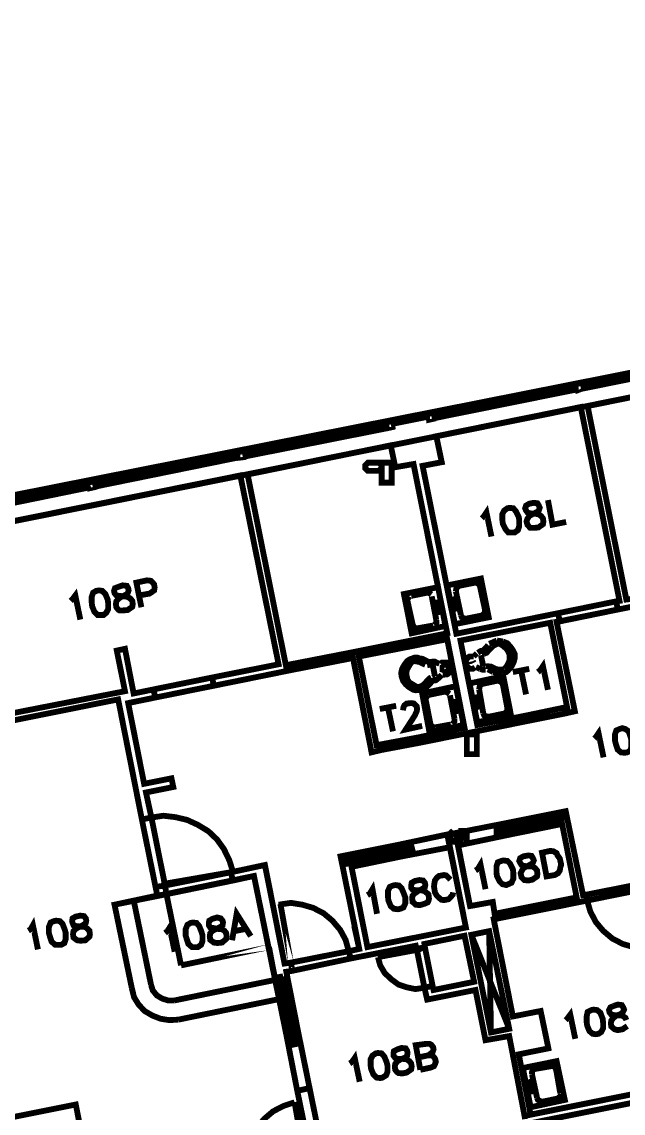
# Model space of a CAD drawing. Header units: millimetres. Extents: x 80 to 209, y 131 to 194.
# Drawn here: x 123.48 to 146.76, y 152.15 to 194.35 of the extents above; entities that cross this region are included whole.
import ezdxf

# ---------------------------------------------------------------- set-up
doc = ezdxf.new("R2010")
doc.units = ezdxf.units.MM
doc.layers.add('P', color=7, linetype='Continuous')

msp = doc.modelspace()

# ---------------------------------------------------------------- linework, layer by layer
at = {"layer": 'P', "const_width": 0.226}
for points in [[(80.17, 167.525), (87.665, 130.869), (208.864, 155.134), (208.774, 183.885), (199.619, 183.885), (199.619, 194.239), (191.047, 194.239), (191.047, 186.567), (176.213, 186.567), (80.17, 167.525), (80.17, 167.525)], [(142.963, 151.924), (142.946, 152.047), (149.26, 153.317), (155.081, 154.481), (163.266, 156.104), (162.789, 158.521), (160.867, 158.133), (160.602, 158.08), (159.579, 163.124), (159.367, 163.918), (159.279, 164.447), (161.413, 164.871), (158.221, 180.516), (156.968, 180.269), (156.651, 181.875), (151.042, 180.728), (151.059, 180.64), (113.718, 173.143)], [(150.671, 181.363), (145.133, 180.269)], [(145.15, 180.217), (150.707, 181.345)], [(145.15, 180.199), (150.707, 181.328)], [(145.15, 180.164), (150.707, 181.275)], [(150.848, 180.605), (145.38, 179.493), (146.879, 172.014), (147.02, 172.032), (149.26, 172.491), (152.347, 173.108), (150.848, 180.605), (150.848, 180.605)], [(144.992, 180.217), (139.383, 179.105)], [(145.009, 180.181), (139.4, 179.052), (145.009, 180.199)], [(139.4, 179.017), (145.009, 180.146)], [(145.009, 180.111), (145.15, 180.164), (145.133, 180.287), (144.992, 180.234), (145.009, 180.111), (145.009, 180.111)], [(146.491, 171.944), (146.614, 171.962), (145.115, 179.458), (139.524, 178.329), (139.735, 177.324), (138.994, 177.183), (140.3, 170.692), (144.233, 171.485), (146.491, 171.944), (146.491, 171.944)], [(146.614, 171.962), (145.115, 179.458)], [(146.879, 172.014), (145.38, 179.493)], [(137.672, 178.647), (137.83, 178.682), (137.813, 178.805), (137.654, 178.788), (137.672, 178.647), (137.672, 178.647)], [(137.813, 178.805), (139.224, 179.088)], [(139.241, 178.964), (139.4, 178.999), (139.383, 179.123), (139.224, 179.088), (139.241, 178.964), (139.241, 178.964)], [(137.654, 178.77), (132.045, 177.641)], [(132.062, 177.588), (137.672, 178.717)], [(132.062, 177.571), (137.672, 178.7)], [(132.062, 177.535), (137.672, 178.647)], [(139.947, 170.709), (138.642, 177.253), (137.936, 177.13), (137.76, 177.976), (132.221, 176.848), (133.703, 169.474), (136.066, 169.933), (139.947, 170.709), (139.947, 170.709)], [(137.76, 177.976), (137.936, 177.13), (138.642, 177.253)], [(138.994, 177.183), (139.735, 177.324), (139.524, 178.329)], [(131.904, 177.588), (126.242, 176.477)], [(126.242, 176.407), (131.921, 177.553), (126.242, 176.442)], [(131.921, 177.5), (132.062, 177.518), (132.045, 177.641), (131.904, 177.624), (131.921, 177.5), (131.921, 177.5)], [(126.277, 176.371), (131.921, 177.518)], [(136.772, 177.2), (136.878, 177.306), (137.301, 177.306), (137.407, 177.2), (137.407, 177.094), (137.301, 176.989), (136.878, 176.989), (136.772, 177.094), (136.772, 177.2), (136.772, 177.2)], [(137.407, 177.306), (137.795, 177.306), (137.795, 176.53), (137.407, 176.53), (137.407, 177.306)], [(138.642, 177.253), (139.947, 170.709)], [(140.3, 170.692), (138.994, 177.183)], [(127.159, 170.039), (127.476, 170.109), (127.811, 168.381), (128.588, 168.54), (130.845, 168.998), (133.421, 169.51), (131.939, 176.812), (120.791, 174.572), (121.444, 171.309), (121.867, 169.175), (122.238, 167.446), (127.476, 168.469), (127.159, 170.039), (127.159, 170.039)], [(133.421, 169.51), (131.939, 176.812)], [(132.221, 176.848), (133.703, 169.474)], [(126.1, 176.442), (120.491, 175.313)], [(120.491, 175.242), (126.1, 176.389), (120.491, 175.26)], [(120.509, 175.207), (126.118, 176.354)], [(126.118, 176.318), (126.277, 176.354), (126.242, 176.477), (126.1, 176.459), (126.118, 176.318), (126.118, 176.318)], [(143.845, 175.86), (144.022, 174.907), (144.551, 175.013)], [(141.288, 175.154), (141.358, 175.225), (141.464, 175.383), (141.658, 174.449)], [(142.275, 175.542), (142.152, 175.454), (142.081, 175.313), (142.081, 175.084), (142.099, 174.943), (142.205, 174.731), (142.311, 174.607), (142.558, 174.607), (142.681, 174.696), (142.734, 174.854), (142.734, 175.084), (142.716, 175.207), (142.61, 175.419), (142.505, 175.542), (142.363, 175.56), (142.275, 175.542), (142.275, 175.542)], [(143.122, 175.719), (142.998, 175.648), (142.963, 175.542), (142.998, 175.454), (143.051, 175.383), (143.14, 175.348), (143.334, 175.331), (143.475, 175.313), (143.581, 175.242), (143.651, 175.154), (143.669, 175.031), (143.651, 174.925), (143.475, 174.801), (143.316, 174.784), (143.157, 174.784), (143.051, 174.907), (143.016, 175.031), (143.051, 175.137), (143.122, 175.242), (143.245, 175.313), (143.422, 175.401), (143.492, 175.454), (143.528, 175.56), (143.492, 175.648), (143.439, 175.736), (143.298, 175.754), (143.122, 175.719), (143.122, 175.719)], [(127.229, 172.508), (127.088, 172.455), (127.053, 172.35), (127.071, 172.261), (127.141, 172.173), (127.247, 172.156), (127.441, 172.138), (127.564, 172.12), (127.688, 172.05), (127.758, 171.962), (127.776, 171.838), (127.758, 171.732), (127.582, 171.609), (127.388, 171.591), (127.265, 171.591), (127.212, 171.626), (127.141, 171.715), (127.123, 171.838), (127.141, 171.944), (127.229, 172.05), (127.335, 172.12), (127.529, 172.208), (127.582, 172.261), (127.617, 172.367), (127.6, 172.455), (127.547, 172.544), (127.388, 172.561), (127.229, 172.508), (127.229, 172.508)], [(128.111, 171.715), (127.917, 172.667), (128.323, 172.755), (128.482, 172.738), (128.535, 172.685), (128.605, 172.597), (128.623, 172.473), (128.605, 172.367), (128.429, 172.244), (128.023, 172.173)], [(139.594, 172.491), (139.876, 170.991), (138.571, 170.709), (138.271, 172.226), (139.594, 172.491), (139.594, 172.491)], [(140.247, 171.062), (139.947, 172.561), (141.252, 172.826), (141.552, 171.327), (140.247, 171.062), (140.247, 171.062)], [(140.406, 172.544), (140.3, 172.455), (140.282, 172.332)], [(140.406, 172.544), (141.023, 172.667)], [(141.217, 172.508), (141.182, 172.597), (141.111, 172.649), (141.023, 172.667)], [(141.217, 172.508), (141.411, 171.609)], [(125.377, 171.962), (125.448, 172.032), (125.554, 172.173), (125.748, 171.238)], [(126.365, 172.35), (126.242, 172.279), (126.189, 172.12), (126.189, 171.891), (126.206, 171.75), (126.294, 171.538), (126.418, 171.415), (126.647, 171.415), (126.753, 171.503), (126.824, 171.644), (126.824, 171.891), (126.806, 172.014), (126.718, 172.226), (126.594, 172.35), (126.471, 172.367), (126.365, 172.35), (126.365, 172.35)], [(138.412, 171.944), (138.412, 172.032), (138.483, 172.138)], [(138.553, 172.156), (139.171, 172.279), (139.259, 172.261), (139.33, 172.208)], [(139.347, 172.138), (139.524, 171.221)], [(140.476, 171.415), (140.282, 172.332)], [(147.073, 171.732), (146.544, 171.626), (144.304, 171.168), (144.18, 171.15), (144.886, 167.693), (144.498, 167.605), (142.998, 167.305), (138.889, 166.476), (137.389, 166.194), (137.019, 166.105), (136.296, 169.774), (136.137, 169.721), (133.879, 169.28), (130.916, 168.681), (130.845, 168.998), (128.588, 168.54), (128.64, 168.222), (127.6, 168.01), (128.217, 164.888), (129.275, 165.1), (129.346, 164.765), (128.288, 164.553), (128.499, 163.583), (129.028, 160.955), (129.081, 160.62), (131.657, 161.149), (131.568, 161.466), (132.891, 161.749), (132.962, 161.396), (133.65, 157.939), (133.897, 157.974), (136.137, 158.415), (136.543, 158.503), (135.819, 162.084), (138.113, 162.542), (139.947, 162.93), (140.264, 162.983), (142.24, 163.371), (144.533, 163.83), (145.203, 160.584), (145.327, 160.602), (147.567, 161.043)], [(138.606, 171.062), (138.412, 171.944)], [(139.612, 171.909), (139.665, 171.538), (139.594, 171.521), (139.506, 171.891), (139.612, 171.909), (139.612, 171.909)], [(140.229, 171.644), (140.159, 172.014), (140.247, 172.032), (140.3, 171.679), (140.229, 171.644), (140.229, 171.644)], [(146.491, 171.944), (144.233, 171.485)], [(146.491, 171.944), (146.614, 171.962)], [(146.491, 171.944), (146.544, 171.626)], [(146.544, 171.626), (147.073, 171.732)], [(139.524, 171.221), (139.524, 171.115), (139.453, 171.027)], [(140.3, 170.692), (144.233, 171.485)], [(140.476, 171.415), (140.511, 171.327), (140.582, 171.291), (140.67, 171.274)], [(141.288, 171.397), (140.67, 171.274)], [(141.288, 171.397), (141.34, 171.432), (141.411, 171.521), (141.411, 171.609)], [(144.18, 171.15), (146.544, 171.626)], [(144.233, 171.485), (144.304, 171.168)], [(138.8, 170.903), (138.712, 170.903), (138.642, 170.974), (138.606, 171.062)], [(139.4, 171.009), (138.8, 170.903)], [(144.463, 167.834), (144.586, 167.852), (143.933, 171.115), (140.458, 170.427), (141.111, 167.164), (142.946, 167.517), (144.463, 167.834), (144.463, 167.834)], [(140.458, 170.427), (143.933, 171.115), (144.586, 167.852)], [(144.18, 171.15), (144.304, 171.168)], [(144.18, 171.15), (144.886, 167.693)], [(136.066, 169.933), (139.947, 170.709)], [(137.213, 166.388), (137.336, 166.405), (138.853, 166.688), (140.617, 167.058), (139.947, 170.48), (136.525, 169.81), (137.213, 166.388), (137.213, 166.388)], [(136.525, 169.81), (139.947, 170.48)], [(139.947, 170.48), (140.617, 167.058), (138.853, 166.688)], [(142.946, 167.517), (141.111, 167.164), (140.458, 170.427)], [(141.87, 170.427), (141.781, 170.392), (141.711, 170.356), (141.57, 170.303)], [(142.099, 170.392), (141.87, 170.427)], [(142.311, 169.28), (142.434, 169.422), (142.522, 169.598), (142.558, 169.739), (142.558, 169.915), (142.487, 170.057), (142.399, 170.18), (142.275, 170.321), (142.099, 170.392)], [(128.588, 168.54), (127.811, 168.381), (127.476, 170.109), (127.159, 170.039), (127.476, 168.469)], [(141.34, 170.039), (141.235, 170.021), (141.129, 169.951)], [(141.34, 170.039), (141.534, 170.251)], [(141.358, 169.915), (141.464, 169.951), (141.676, 170.18)], [(141.887, 170.303), (141.746, 170.233), (141.676, 170.18)], [(141.993, 170.303), (141.887, 170.303)], [(142.169, 169.333), (142.275, 169.474), (142.346, 169.616), (142.363, 169.739), (142.363, 169.863), (142.311, 170.004), (142.24, 170.109), (142.117, 170.215), (141.993, 170.303)], [(133.826, 169.492), (136.066, 169.933)], [(133.879, 169.28), (136.137, 169.721)], [(136.066, 169.933), (136.137, 169.721)], [(136.137, 169.721), (136.296, 169.774), (137.019, 166.105), (137.389, 166.194)], [(137.336, 166.405), (137.213, 166.388), (136.525, 169.81)], [(139.735, 169.104), (139.594, 168.963), (139.506, 168.892), (139.383, 168.875), (139.206, 168.681), (139.1, 168.593), (139.012, 168.557), (138.871, 168.522), (138.73, 168.504), (138.642, 168.522), (138.465, 168.628), (138.342, 168.734), (138.236, 168.875), (138.183, 169.033), (138.165, 169.175), (138.201, 169.333), (138.289, 169.492), (138.395, 169.633), (138.501, 169.704), (138.606, 169.739), (138.695, 169.774), (138.783, 169.774), (138.871, 169.739), (138.994, 169.721), (139.224, 169.598), (139.453, 169.616), (139.647, 169.527)], [(139.206, 168.91), (139.065, 168.751), (138.977, 168.681), (138.889, 168.645), (138.783, 168.628), (138.606, 168.734), (138.483, 168.804), (138.412, 168.91), (138.377, 169.051), (138.359, 169.192), (138.395, 169.316), (138.465, 169.439), (138.553, 169.58), (138.606, 169.616), (138.695, 169.633), (138.783, 169.616), (138.871, 169.598), (139.1, 169.492)], [(139.7, 169.527), (139.753, 169.58), (139.929, 169.58), (139.982, 169.527), (140.035, 169.474)], [(140.688, 169.704), (140.67, 169.616), (140.67, 169.527)], [(140.67, 169.527), (140.705, 169.439), (140.758, 169.386)], [(140.97, 169.81), (140.811, 169.81), (140.758, 169.774), (140.688, 169.704)], [(140.794, 169.51), (140.776, 169.598)], [(140.935, 169.633), (140.97, 169.563)], [(140.97, 169.81), (141.093, 169.933)], [(141.252, 169.863), (141.34, 169.439)], [(141.358, 169.915), (141.288, 169.898)], [(143.457, 169.21), (143.545, 169.28), (143.651, 169.439), (143.845, 168.522)], [(127.476, 168.469), (122.238, 167.446), (121.867, 169.175)], [(130.845, 168.998), (133.421, 169.51)], [(130.845, 168.998), (130.916, 168.681), (133.879, 169.28)], [(133.826, 169.492), (133.879, 169.28)], [(139.294, 169.492), (139.171, 169.474)], [(139.294, 169.492), (139.383, 169.492), (139.471, 169.051)], [(139.876, 169.263), (139.771, 169.298), (139.771, 169.404), (139.841, 169.439), (139.929, 169.422), (139.947, 169.316), (139.912, 169.263), (139.876, 169.263), (139.876, 169.263)], [(140.053, 169.404), (140.07, 169.298), (140.035, 169.192), (139.947, 169.122), (139.771, 169.104)], [(140.758, 169.386), (140.829, 169.333), (140.935, 169.333), (141.023, 169.386)], [(141.217, 169.333), (141.058, 169.404)], [(141.217, 169.333), (141.323, 169.298), (141.429, 169.298)], [(141.34, 169.439), (141.429, 169.422)], [(141.852, 169.316), (141.64, 169.422), (141.446, 169.439)], [(141.728, 169.21), (141.517, 169.316)], [(141.728, 169.21), (141.817, 169.192), (142.099, 169.175)], [(141.852, 169.316), (142.081, 169.298)], [(142.081, 169.298), (142.152, 169.333)], [(142.099, 169.175), (142.24, 169.21), (142.311, 169.28)], [(142.487, 169.21), (143.122, 169.333)], [(142.804, 169.28), (142.998, 168.346)], [(128.64, 168.222), (130.916, 168.681), (130.845, 168.998), (128.588, 168.54), (128.64, 168.222), (128.64, 168.222)], [(139.206, 168.91), (139.259, 168.963), (139.33, 168.998)], [(139.471, 169.051), (139.4, 168.998)], [(141.111, 167.27), (140.811, 168.769), (142.117, 169.051), (142.416, 167.534), (141.111, 167.27), (141.111, 167.27)], [(141.305, 168.751), (141.217, 168.716), (141.182, 168.54)], [(141.305, 168.751), (141.887, 168.875)], [(142.099, 168.734), (142.064, 168.804), (141.975, 168.857), (141.887, 168.875)], [(142.099, 168.734), (142.275, 167.816)], [(129.346, 164.765), (129.275, 165.1), (128.217, 164.888), (127.6, 168.01), (128.64, 168.222), (128.588, 168.54)], [(140.282, 168.663), (140.582, 167.164), (139.259, 166.882), (138.977, 168.381), (140.282, 168.663), (140.282, 168.663)], [(139.118, 168.116), (139.118, 168.204), (139.206, 168.328)], [(139.241, 168.328), (139.841, 168.451), (139.929, 168.434), (140.035, 168.363)], [(140.053, 168.31), (140.229, 167.393)], [(141.34, 167.622), (141.182, 168.54)], [(127.741, 156.986), (127.071, 160.214), (128.729, 160.567), (128.658, 160.902), (128.129, 163.513), (127.212, 168.152), (113.718, 165.453), (115.006, 159.068), (120.65, 160.196), (122.308, 151.836), (125.571, 152.488), (126.33, 148.678)], [(113.718, 165.453), (127.212, 168.152), (128.129, 163.513)], [(137.336, 167.781), (137.971, 167.905)], [(138.236, 167.728), (138.254, 167.852), (138.289, 167.922), (138.377, 167.993), (138.553, 168.01), (138.659, 167.993), (138.765, 167.887), (138.783, 167.781), (138.765, 167.693), (138.695, 167.534), (138.342, 166.987), (138.977, 167.128)], [(139.294, 167.217), (139.118, 168.116)], [(140.3, 168.063), (140.37, 167.711), (140.282, 167.693), (140.194, 168.046), (140.3, 168.063), (140.3, 168.063)], [(141.093, 167.852), (141.023, 168.222), (141.111, 168.24), (141.199, 167.887), (141.093, 167.852), (141.093, 167.852)], [(144.463, 167.834), (144.586, 167.852)], [(137.654, 167.834), (137.848, 166.917)], [(141.34, 167.622), (141.376, 167.534), (141.464, 167.499), (141.552, 167.481)], [(142.152, 167.605), (141.552, 167.481)], [(142.152, 167.605), (142.24, 167.658), (142.275, 167.728), (142.275, 167.816)], [(144.463, 167.834), (142.946, 167.517)], [(142.946, 167.517), (142.998, 167.305)], [(142.998, 167.305), (144.498, 167.605)], [(144.463, 167.834), (144.498, 167.605)], [(144.498, 167.605), (144.886, 167.693)], [(138.853, 166.688), (140.617, 167.058)], [(138.889, 166.476), (142.998, 167.305)], [(139.506, 167.076), (139.418, 167.076), (139.33, 167.128), (139.294, 167.217)], [(140.088, 167.181), (139.506, 167.076)], [(140.229, 167.393), (140.229, 167.305), (140.159, 167.199)], [(145.644, 166.635), (145.697, 166.688), (145.803, 166.846), (145.997, 165.911)], [(145.644, 166.635), (145.697, 166.688), (145.803, 166.846), (145.997, 165.911)], [(146.614, 167.005), (146.491, 166.952), (146.438, 166.793), (146.438, 166.564), (146.473, 166.423), (146.544, 166.211), (146.667, 166.105), (146.808, 166.088), (146.914, 166.105), (147.02, 166.158), (147.073, 166.317), (147.073, 166.546), (147.055, 166.67), (146.967, 166.917), (146.844, 167.005), (146.72, 167.04), (146.614, 167.005), (146.614, 167.005)], [(146.614, 167.005), (146.491, 166.952), (146.438, 166.793), (146.438, 166.564), (146.473, 166.423), (146.544, 166.211), (146.667, 166.105), (146.808, 166.088), (146.914, 166.105), (147.02, 166.158), (147.073, 166.317), (147.073, 166.546), (147.055, 166.67), (146.967, 166.917), (146.844, 167.005), (146.72, 167.04), (146.614, 167.005), (146.614, 167.005)], [(138.853, 166.688), (137.336, 166.405)], [(138.853, 166.688), (138.889, 166.476)], [(140.705, 166.793), (141.093, 166.793), (141.093, 166.035), (140.705, 166.035), (140.705, 166.793)], [(137.019, 166.105), (137.389, 166.194)], [(137.019, 166.105), (137.389, 166.194)], [(137.336, 166.405), (137.389, 166.194)], [(137.389, 166.194), (138.889, 166.476)], [(128.288, 164.553), (128.499, 163.583), (128.129, 163.513), (128.499, 163.583), (128.288, 164.553), (129.346, 164.765), (129.275, 165.1), (128.217, 164.888)], [(128.288, 164.553), (129.346, 164.765), (129.275, 165.1), (128.217, 164.888)], [(131.657, 161.484), (131.516, 161.925), (131.304, 162.366), (131.039, 162.736), (130.704, 163.054), (130.298, 163.301), (129.875, 163.495), (129.417, 163.601), (128.958, 163.654), (128.499, 163.583)], [(142.24, 163.371), (144.533, 163.83)], [(142.24, 163.371), (144.533, 163.83)], [(144.48, 163.477), (144.463, 163.689), (142.258, 163.248)], [(144.48, 163.477), (144.463, 163.689), (142.258, 163.248)], [(145.203, 160.584), (144.533, 163.83)], [(145.203, 160.584), (144.533, 163.83)], [(128.658, 160.902), (128.129, 163.513)], [(128.499, 163.583), (129.028, 160.955)], [(142.24, 163.371), (140.264, 162.983)], [(144.392, 163.336), (142.311, 162.913), (140.37, 162.507), (140.829, 160.161), (141.711, 160.32), (141.781, 159.861), (144.956, 160.496), (144.392, 163.336), (144.392, 163.336)], [(144.11, 163.477), (141.852, 163.019), (141.852, 163.124), (144.092, 163.565), (144.11, 163.477), (141.852, 163.019), (141.852, 163.124), (144.092, 163.565), (144.11, 163.477), (144.11, 163.477)], [(142.24, 163.371), (142.258, 163.248)], [(142.24, 163.371), (142.258, 163.248)], [(142.311, 162.913), (142.24, 163.371)], [(142.311, 162.913), (142.24, 163.371)], [(142.293, 163.054), (144.48, 163.477)], [(142.293, 163.054), (144.48, 163.477)], [(142.311, 162.913), (144.392, 163.336)], [(142.311, 162.913), (144.392, 163.336)], [(144.956, 160.496), (144.392, 163.336)], [(144.956, 160.496), (144.392, 163.336)], [(138.113, 162.542), (139.947, 162.93)], [(140.264, 162.983), (139.947, 162.93)], [(140.264, 162.983), (139.947, 162.93)], [(140.67, 159.332), (139.947, 162.93)], [(140.67, 159.332), (139.947, 162.93)], [(140.176, 163.072), (140.053, 162.966), (140.053, 162.754), (140.176, 162.648), (140.388, 162.648), (140.494, 162.754), (140.494, 163.072), (140.705, 163.072), (140.705, 162.648)], [(140.829, 160.161), (140.264, 162.983)], [(140.829, 160.161), (140.264, 162.983)], [(142.311, 162.913), (140.37, 162.507)], [(142.293, 163.054), (142.311, 162.93)], [(142.293, 163.054), (142.311, 162.93)], [(135.819, 162.084), (138.113, 162.542)], [(135.819, 162.084), (138.113, 162.542)], [(138.13, 162.419), (135.943, 161.978)], [(138.13, 162.419), (135.943, 161.978)], [(136.86, 158.574), (140.67, 159.332), (140.053, 162.437), (138.201, 162.084), (136.243, 161.678), (136.86, 158.574), (136.86, 158.574)], [(136.296, 161.996), (138.571, 162.437), (138.589, 162.366), (136.331, 161.89), (136.296, 161.996), (136.296, 161.996)], [(136.296, 161.996), (138.571, 162.437), (138.589, 162.366), (136.331, 161.89), (136.296, 161.996), (136.296, 161.996)], [(138.13, 162.419), (138.113, 162.542)], [(138.13, 162.419), (138.113, 162.542)], [(138.201, 162.084), (138.113, 162.542)], [(138.201, 162.084), (138.113, 162.542)], [(138.201, 162.084), (140.053, 162.437)], [(136.349, 159.385), (136.543, 158.503), (135.819, 162.084)], [(136.349, 159.385), (136.543, 158.503), (135.819, 162.084)], [(135.943, 161.978), (135.996, 161.784), (138.165, 162.225)], [(135.943, 161.978), (135.996, 161.784), (138.165, 162.225)], [(136.243, 161.678), (138.201, 162.084)], [(136.243, 161.678), (138.201, 162.084)], [(138.183, 162.101), (138.165, 162.225)], [(138.183, 162.101), (138.165, 162.225)], [(141.041, 161.537), (141.129, 161.59), (141.235, 161.766), (141.429, 160.814)], [(141.041, 161.537), (141.129, 161.59), (141.235, 161.766), (141.429, 160.814)], [(142.893, 162.084), (142.769, 162.013), (142.734, 161.907), (142.769, 161.837), (142.822, 161.749), (142.91, 161.713), (143.104, 161.696), (143.245, 161.696), (143.351, 161.625), (143.422, 161.537), (143.439, 161.396), (143.422, 161.308), (143.245, 161.184), (143.087, 161.149), (142.928, 161.167), (142.822, 161.272), (142.787, 161.431), (142.822, 161.502), (142.893, 161.625), (143.016, 161.696), (143.175, 161.766), (143.263, 161.837), (143.298, 161.925), (143.263, 162.013), (143.21, 162.101), (143.087, 162.119), (142.893, 162.084), (142.893, 162.084)], [(142.893, 162.084), (142.769, 162.013), (142.734, 161.907), (142.769, 161.837), (142.822, 161.749), (142.91, 161.713), (143.104, 161.696), (143.245, 161.696), (143.351, 161.625), (143.422, 161.537), (143.439, 161.396), (143.422, 161.308), (143.245, 161.184), (143.087, 161.149), (142.928, 161.167), (142.822, 161.272), (142.787, 161.431), (142.822, 161.502), (142.893, 161.625), (143.016, 161.696), (143.175, 161.766), (143.263, 161.837), (143.298, 161.925), (143.263, 162.013), (143.21, 162.101), (143.087, 162.119), (142.893, 162.084), (142.893, 162.084)], [(143.792, 161.308), (143.616, 162.225), (143.933, 162.295), (144.057, 162.278), (144.18, 162.207), (144.216, 162.119), (144.304, 161.996), (144.357, 161.766), (144.321, 161.643), (144.304, 161.537), (144.233, 161.431), (144.11, 161.361), (143.792, 161.308), (143.792, 161.308)], [(143.792, 161.308), (143.616, 162.225), (143.933, 162.295), (144.057, 162.278), (144.18, 162.207), (144.216, 162.119), (144.304, 161.996), (144.357, 161.766), (144.321, 161.643), (144.304, 161.537), (144.233, 161.431), (144.11, 161.361), (143.792, 161.308), (143.792, 161.308)], [(132.891, 161.749), (131.568, 161.466), (131.657, 161.149)], [(132.891, 161.749), (131.568, 161.466), (131.657, 161.149)], [(132.962, 161.396), (132.891, 161.749)], [(133.65, 157.939), (132.891, 161.749)], [(136.86, 158.574), (136.243, 161.678)], [(136.86, 158.574), (136.243, 161.678)], [(142.046, 161.907), (141.905, 161.854), (141.852, 161.696), (141.852, 161.466), (141.87, 161.325), (141.975, 161.114), (142.081, 161.008), (142.24, 160.973), (142.311, 161.008), (142.434, 161.061), (142.505, 161.219), (142.505, 161.449), (142.487, 161.59), (142.381, 161.802), (142.275, 161.907), (142.117, 161.925), (142.046, 161.907), (142.046, 161.907)], [(142.046, 161.907), (141.905, 161.854), (141.852, 161.696), (141.852, 161.466), (141.87, 161.325), (141.975, 161.114), (142.081, 161.008), (142.24, 160.973), (142.311, 161.008), (142.434, 161.061), (142.505, 161.219), (142.505, 161.449), (142.487, 161.59), (142.381, 161.802), (142.275, 161.907), (142.117, 161.925), (142.046, 161.907), (142.046, 161.907)], [(127.741, 156.986), (127.071, 160.214), (132.468, 161.325), (133.438, 156.563)], [(129.028, 160.955), (131.657, 161.484), (129.011, 161.025), (129.028, 160.955), (129.028, 160.955)], [(132.468, 161.325), (131.657, 161.149)], [(133.72, 155.187), (132.468, 161.325)], [(138.695, 161.131), (138.571, 161.061), (138.553, 160.955), (138.553, 160.867), (138.606, 160.796), (138.712, 160.778), (138.906, 160.778), (139.065, 160.743), (139.171, 160.655), (139.224, 160.602), (139.241, 160.443), (139.224, 160.373), (139.188, 160.302), (139.065, 160.249), (138.889, 160.196), (138.73, 160.214), (138.677, 160.267), (138.606, 160.32), (138.589, 160.479), (138.606, 160.567), (138.695, 160.655), (138.818, 160.743), (138.994, 160.831), (139.083, 160.902), (139.1, 160.973), (139.083, 161.061), (139.012, 161.149), (138.871, 161.167), (138.695, 161.131), (138.695, 161.131)], [(138.695, 161.131), (138.571, 161.061), (138.553, 160.955), (138.553, 160.867), (138.606, 160.796), (138.712, 160.778), (138.906, 160.778), (139.065, 160.743), (139.171, 160.655), (139.224, 160.602), (139.241, 160.443), (139.224, 160.373), (139.188, 160.302), (139.065, 160.249), (138.889, 160.196), (138.73, 160.214), (138.677, 160.267), (138.606, 160.32), (138.589, 160.479), (138.606, 160.567), (138.695, 160.655), (138.818, 160.743), (138.994, 160.831), (139.083, 160.902), (139.1, 160.973), (139.083, 161.061), (139.012, 161.149), (138.871, 161.167), (138.695, 161.131), (138.695, 161.131)], [(140.07, 161.184), (140, 161.255), (139.912, 161.343), (139.823, 161.361), (139.629, 161.325), (139.541, 161.255), (139.471, 161.149), (139.453, 161.061), (139.435, 160.92), (139.471, 160.69), (139.541, 160.567), (139.612, 160.496), (139.718, 160.408), (139.823, 160.39), (140, 160.426), (140.07, 160.496), (140.159, 160.602), (140.176, 160.69)], [(140.07, 161.184), (140, 161.255), (139.912, 161.343), (139.823, 161.361), (139.629, 161.325), (139.541, 161.255), (139.471, 161.149), (139.453, 161.061), (139.435, 160.92), (139.471, 160.69), (139.541, 160.567), (139.612, 160.496), (139.718, 160.408), (139.823, 160.39), (140, 160.426), (140.07, 160.496), (140.159, 160.602), (140.176, 160.69)], [(129.028, 160.955), (128.658, 160.902)], [(129.028, 160.955), (128.658, 160.902)], [(128.658, 160.902), (128.729, 160.567)], [(128.658, 160.902), (128.729, 160.567)], [(129.081, 160.62), (129.028, 160.955)], [(129.081, 160.62), (129.028, 160.955)], [(136.86, 160.584), (136.948, 160.637), (137.054, 160.814), (137.231, 159.861)], [(136.86, 160.584), (136.948, 160.637), (137.054, 160.814), (137.231, 159.861)], [(137.848, 160.955), (137.724, 160.902), (137.654, 160.743), (137.654, 160.514), (137.672, 160.373), (137.76, 160.161), (137.883, 160.055), (138.042, 160.038), (138.13, 160.055), (138.254, 160.108), (138.324, 160.267), (138.324, 160.496), (138.271, 160.637), (138.183, 160.849), (138.077, 160.955), (137.936, 160.973), (137.848, 160.955), (137.848, 160.955)], [(137.848, 160.955), (137.724, 160.902), (137.654, 160.743), (137.654, 160.514), (137.672, 160.373), (137.76, 160.161), (137.883, 160.055), (138.042, 160.038), (138.13, 160.055), (138.254, 160.108), (138.324, 160.267), (138.324, 160.496), (138.271, 160.637), (138.183, 160.849), (138.077, 160.955), (137.936, 160.973), (137.848, 160.955), (137.848, 160.955)], [(147.726, 160.849), (141.746, 159.65), (142.487, 155.893), (143.563, 156.104), (143.863, 154.658), (142.716, 154.428), (143.175, 152.1), (149.26, 153.317), (147.726, 160.849), (147.726, 160.849)], [(145.327, 160.602), (147.567, 161.043)], [(145.362, 160.373), (147.602, 160.831)], [(127.071, 160.214), (129.081, 160.62)], [(127.071, 160.214), (129.081, 160.62)], [(127.811, 160.39), (128.482, 157.127)], [(127.811, 160.39), (128.482, 157.127)], [(129.081, 160.62), (128.729, 160.567)], [(129.081, 160.62), (128.729, 160.567)], [(129.081, 160.62), (129.646, 157.868)], [(129.081, 160.62), (129.646, 157.868)], [(136.137, 158.415), (136.013, 158.856), (135.802, 159.244), (135.502, 159.597), (135.167, 159.879), (134.761, 160.091), (134.338, 160.214), (133.897, 160.285), (133.421, 160.214)], [(133.897, 157.974), (133.491, 160.249), (133.897, 157.974), (133.897, 157.974)], [(144.956, 160.496), (141.781, 159.861), (141.711, 160.32), (140.829, 160.161)], [(144.956, 160.496), (141.781, 159.861), (141.711, 160.32), (140.829, 160.161)], [(141.746, 159.65), (145.362, 160.373)], [(141.746, 159.65), (145.362, 160.373)], [(145.203, 160.584), (145.327, 160.602)], [(145.203, 160.584), (145.327, 160.602)], [(145.362, 160.373), (145.327, 160.602)], [(145.362, 160.373), (145.327, 160.602)], [(145.362, 160.373), (145.486, 159.949), (145.697, 159.544), (145.979, 159.209), (146.332, 158.909), (146.738, 158.697), (147.161, 158.574), (147.602, 158.521), (148.061, 158.574)], [(127.071, 160.214), (127.741, 156.986)], [(127.071, 160.214), (127.741, 156.986)], [(131.621, 158.838), (131.798, 159.861), (132.345, 158.997)], [(131.621, 158.838), (131.798, 159.861), (132.345, 158.997)], [(123.737, 159.209), (123.825, 159.262), (123.913, 159.42), (124.107, 158.485)], [(123.737, 159.209), (123.825, 159.262), (123.913, 159.42), (124.107, 158.485)], [(124.725, 159.579), (124.601, 159.526), (124.531, 159.35), (124.531, 159.12), (124.566, 158.997), (124.636, 158.785), (124.778, 158.662), (125.007, 158.662), (125.13, 158.732), (125.183, 158.891), (125.183, 159.12), (125.148, 159.244), (125.06, 159.473), (124.954, 159.579), (124.813, 159.597), (124.725, 159.579), (124.725, 159.579)], [(124.725, 159.579), (124.601, 159.526), (124.531, 159.35), (124.531, 159.12), (124.566, 158.997), (124.636, 158.785), (124.778, 158.662), (125.007, 158.662), (125.13, 158.732), (125.183, 158.891), (125.183, 159.12), (125.148, 159.244), (125.06, 159.473), (124.954, 159.579), (124.813, 159.597), (124.725, 159.579), (124.725, 159.579)], [(125.571, 159.755), (125.448, 159.685), (125.43, 159.579), (125.448, 159.508), (125.483, 159.42), (125.589, 159.385), (125.783, 159.367), (125.942, 159.35), (126.03, 159.279), (126.1, 159.209), (126.118, 159.068), (126.1, 158.979), (125.942, 158.838), (125.765, 158.821), (125.624, 158.838), (125.483, 158.944), (125.465, 159.068), (125.483, 159.191), (125.571, 159.279), (125.695, 159.35), (125.871, 159.438), (125.959, 159.508), (125.977, 159.597), (125.959, 159.685), (125.889, 159.773), (125.748, 159.791), (125.571, 159.755), (125.571, 159.755)], [(125.571, 159.755), (125.448, 159.685), (125.43, 159.579), (125.448, 159.508), (125.483, 159.42), (125.589, 159.385), (125.783, 159.367), (125.942, 159.35), (126.03, 159.279), (126.1, 159.209), (126.118, 159.068), (126.1, 158.979), (125.942, 158.838), (125.765, 158.821), (125.624, 158.838), (125.483, 158.944), (125.465, 159.068), (125.483, 159.191), (125.571, 159.279), (125.695, 159.35), (125.871, 159.438), (125.959, 159.508), (125.977, 159.597), (125.959, 159.685), (125.889, 159.773), (125.748, 159.791), (125.571, 159.755), (125.571, 159.755)], [(129.028, 159.12), (129.117, 159.191), (129.205, 159.332), (129.399, 158.397)], [(129.028, 159.12), (129.117, 159.191), (129.205, 159.332), (129.399, 158.397)], [(130.016, 159.508), (129.893, 159.438), (129.822, 159.262), (129.822, 159.032), (129.858, 158.909), (129.928, 158.697), (130.069, 158.574), (130.298, 158.574), (130.422, 158.662), (130.475, 158.803), (130.475, 159.032), (130.44, 159.156), (130.351, 159.385), (130.246, 159.508), (130.104, 159.526), (130.016, 159.508), (130.016, 159.508)], [(130.016, 159.508), (129.893, 159.438), (129.822, 159.262), (129.822, 159.032), (129.858, 158.909), (129.928, 158.697), (130.069, 158.574), (130.298, 158.574), (130.422, 158.662), (130.475, 158.803), (130.475, 159.032), (130.44, 159.156), (130.351, 159.385), (130.246, 159.508), (130.104, 159.526), (130.016, 159.508), (130.016, 159.508)], [(130.863, 159.667), (130.739, 159.597), (130.722, 159.508), (130.722, 159.42), (130.775, 159.332), (130.881, 159.314), (131.075, 159.279), (131.233, 159.262), (131.322, 159.209), (131.392, 159.12), (131.41, 158.997), (131.392, 158.891), (131.233, 158.75), (131.057, 158.732), (130.916, 158.75), (130.775, 158.856), (130.757, 158.997), (130.775, 159.103), (130.863, 159.209), (130.986, 159.262), (131.163, 159.35), (131.251, 159.42), (131.269, 159.526), (131.251, 159.597), (131.18, 159.685), (131.039, 159.72), (130.863, 159.667), (130.863, 159.667)], [(130.863, 159.667), (130.739, 159.597), (130.722, 159.508), (130.722, 159.42), (130.775, 159.332), (130.881, 159.314), (131.075, 159.279), (131.233, 159.262), (131.322, 159.209), (131.392, 159.12), (131.41, 158.997), (131.392, 158.891), (131.233, 158.75), (131.057, 158.732), (130.916, 158.75), (130.775, 158.856), (130.757, 158.997), (130.775, 159.103), (130.863, 159.209), (130.986, 159.262), (131.163, 159.35), (131.251, 159.42), (131.269, 159.526), (131.251, 159.597), (131.18, 159.685), (131.039, 159.72), (130.863, 159.667), (130.863, 159.667)], [(141.746, 159.65), (142.487, 155.893)], [(141.746, 159.65), (142.487, 155.893)], [(169.933, 159.279), (169.492, 159.209), (169.915, 157.127), (162.348, 155.628), (146.262, 152.382), (134.549, 150.036), (132.309, 149.578), (131.233, 149.366), (129.064, 148.943), (128.87, 148.89), (126.7, 148.449), (126.383, 148.396), (123.666, 147.832), (121.444, 147.391), (117.122, 146.526), (114.864, 146.085), (111.707, 145.45), (113.63, 135.855), (128.305, 138.8), (145.591, 142.275), (145.574, 142.452), (145.344, 142.416)], [(131.71, 159.191), (132.151, 159.279)], [(131.71, 159.191), (132.151, 159.279)], [(136.86, 158.574), (140.67, 159.332)], [(136.86, 158.574), (140.67, 159.332)], [(142.963, 151.924), (142.346, 155.134), (141.429, 154.975), (141.041, 156.916), (139.171, 156.545), (139.065, 157.004), (139.383, 157.074), (139.418, 156.916), (140.988, 157.233), (140.617, 159.015), (139.065, 158.697), (139.083, 158.574), (138.924, 158.521), (138.765, 158.503), (138.73, 158.627), (138.73, 158.627)], [(140.617, 159.015), (139.065, 158.697)], [(140.617, 159.015), (139.065, 158.697)], [(140.988, 157.233), (140.617, 159.015)], [(140.988, 157.233), (140.617, 159.015)], [(142.346, 155.416), (141.64, 155.275), (140.882, 159.05), (141.57, 159.191), (142.346, 155.416), (142.346, 155.416)], [(141.57, 159.191), (140.882, 159.05)], [(141.57, 159.191), (140.882, 159.05)], [(141.64, 155.275), (140.882, 159.05)], [(142.346, 155.416), (140.882, 159.05)], [(141.64, 155.275), (140.882, 159.05)], [(142.346, 155.416), (140.882, 159.05)], [(141.57, 159.191), (142.346, 155.416)], [(141.57, 159.191), (141.64, 155.275)], [(141.57, 159.191), (142.346, 155.416)], [(141.57, 159.191), (141.64, 155.275)], [(133.05, 158.574), (129.646, 157.868), (133.05, 158.574), (133.05, 158.574)], [(133.05, 158.574), (133.191, 157.833)], [(133.05, 158.574), (133.191, 157.833)], [(138.73, 158.627), (136.208, 158.133), (133.95, 157.656), (133.72, 157.621), (134.179, 155.293), (133.72, 155.187), (134.144, 153.017), (134.62, 153.123), (135.184, 150.354)], [(136.208, 158.133), (138.73, 158.627), (138.765, 158.503)], [(136.208, 158.133), (138.73, 158.627), (138.765, 158.503)], [(138.765, 158.503), (139.083, 158.574)], [(138.765, 158.503), (139.083, 158.574)], [(139.083, 158.574), (139.065, 158.697)], [(139.083, 158.574), (139.065, 158.697)], [(139.383, 157.074), (139.083, 158.574)], [(136.137, 158.415), (133.897, 157.974)], [(136.208, 158.133), (136.137, 158.415), (136.543, 158.503)], [(136.208, 158.133), (136.137, 158.415), (136.543, 158.503)], [(138.765, 158.503), (137.266, 158.186), (138.783, 158.468), (138.765, 158.503), (138.765, 158.503)], [(137.266, 158.186), (137.354, 157.868), (137.53, 157.568), (137.795, 157.321), (138.06, 157.127), (138.377, 157.021), (138.712, 156.951), (139.065, 157.004)], [(138.765, 158.503), (139.065, 157.004)], [(133.72, 155.187), (133.191, 157.833)], [(133.65, 157.939), (133.897, 157.974)], [(133.95, 157.656), (133.897, 157.974), (133.95, 157.656), (133.95, 157.656)], [(133.95, 157.656), (136.208, 158.133)], [(133.279, 157.304), (129.381, 156.51)], [(133.279, 157.304), (129.381, 156.51)], [(133.597, 157.445), (133.403, 157.409), (133.844, 155.205)], [(133.597, 157.445), (133.403, 157.409), (133.844, 155.205)], [(134.038, 155.24), (133.597, 157.445)], [(134.038, 155.24), (133.597, 157.445)], [(133.72, 155.187), (134.179, 155.293), (133.72, 157.621), (133.95, 157.656)], [(134.179, 155.293), (133.72, 157.621), (133.95, 157.656)], [(127.741, 156.986), (127.829, 156.633), (128.005, 156.351), (128.235, 156.104), (128.535, 155.928), (128.852, 155.804), (129.187, 155.751), (129.54, 155.769)], [(127.741, 156.986), (127.829, 156.633), (128.005, 156.351), (128.235, 156.104), (128.535, 155.928), (128.852, 155.804), (129.187, 155.751), (129.54, 155.769)], [(127.741, 156.986), (127.829, 156.633), (128.005, 156.351), (128.235, 156.104), (128.535, 155.928), (128.852, 155.804), (129.187, 155.751), (129.54, 155.769)], [(127.741, 156.986), (127.829, 156.633), (128.005, 156.351), (128.235, 156.104), (128.535, 155.928), (128.852, 155.804), (129.187, 155.751), (129.54, 155.769)], [(128.482, 157.127), (128.552, 156.898), (128.711, 156.704), (128.923, 156.58), (129.152, 156.51), (129.381, 156.51)], [(128.482, 157.127), (128.552, 156.898), (128.711, 156.704), (128.923, 156.58), (129.152, 156.51), (129.381, 156.51)], [(133.615, 157.074), (134.056, 154.817), (133.967, 154.799), (133.509, 157.039), (133.615, 157.074), (134.056, 154.817), (133.967, 154.799), (133.509, 157.039), (133.615, 157.074), (133.615, 157.074)], [(134.549, 150.036), (169.915, 157.127), (134.549, 150.036), (134.549, 150.036)], [(139.065, 157.004), (139.383, 157.074), (139.418, 156.916)], [(139.065, 157.004), (139.383, 157.074), (139.418, 156.916)], [(139.171, 156.545), (139.065, 157.004)], [(139.171, 156.545), (139.065, 157.004)], [(139.171, 156.545), (141.041, 156.916)], [(139.171, 156.545), (141.041, 156.916)], [(139.418, 156.916), (140.988, 157.233)], [(139.418, 156.916), (140.988, 157.233)], [(141.041, 156.916), (141.429, 154.975), (142.346, 155.134)], [(141.041, 156.916), (141.429, 154.975), (142.346, 155.134), (142.963, 151.924)], [(126.33, 148.678), (134.691, 150.354), (134.144, 153.017), (133.72, 155.187), (133.438, 156.563), (129.54, 155.769)], [(133.438, 156.563), (129.54, 155.769)], [(133.438, 156.563), (129.54, 155.769)], [(133.438, 156.563), (129.54, 155.769)], [(142.716, 154.428), (143.863, 154.658), (143.563, 156.104), (142.487, 155.893)], [(149.26, 153.317), (143.175, 152.1), (142.716, 154.428), (143.863, 154.658), (143.563, 156.104), (142.487, 155.893)], [(144.533, 155.751), (144.604, 155.822), (144.709, 155.963), (144.903, 155.028)], [(144.533, 155.751), (144.604, 155.822), (144.709, 155.963), (144.903, 155.028)], [(145.521, 156.139), (145.38, 156.069), (145.344, 155.893), (145.344, 155.663), (145.362, 155.54), (145.45, 155.328), (145.574, 155.222), (145.697, 155.205), (145.803, 155.222), (145.909, 155.293), (145.979, 155.434), (145.979, 155.663), (145.962, 155.804), (145.874, 156.034), (145.75, 156.139), (145.609, 156.157), (145.521, 156.139), (145.521, 156.139)], [(145.521, 156.139), (145.38, 156.069), (145.344, 155.893), (145.344, 155.663), (145.362, 155.54), (145.45, 155.328), (145.574, 155.222), (145.697, 155.205), (145.803, 155.222), (145.909, 155.293), (145.979, 155.434), (145.979, 155.663), (145.962, 155.804), (145.874, 156.034), (145.75, 156.139), (145.609, 156.157), (145.521, 156.139), (145.521, 156.139)], [(146.385, 156.298), (146.262, 156.245), (146.209, 156.139), (146.226, 156.051), (146.297, 155.963), (146.403, 155.945), (146.597, 155.928), (146.72, 155.928), (146.844, 155.84), (146.879, 155.751)], [(146.385, 156.298), (146.262, 156.245), (146.209, 156.139), (146.226, 156.051), (146.297, 155.963), (146.403, 155.945), (146.597, 155.928), (146.72, 155.928), (146.844, 155.84), (146.879, 155.751)], [(146.914, 155.522), (146.738, 155.399), (146.544, 155.363), (146.42, 155.399), (146.297, 155.504), (146.279, 155.628), (146.297, 155.734), (146.385, 155.84), (146.491, 155.928), (146.65, 155.981), (146.738, 156.051), (146.791, 156.157), (146.756, 156.245), (146.703, 156.333), (146.544, 156.351), (146.385, 156.298), (146.385, 156.298)], [(146.914, 155.522), (146.738, 155.399), (146.544, 155.363), (146.42, 155.399), (146.297, 155.504), (146.279, 155.628), (146.297, 155.734), (146.385, 155.84), (146.491, 155.928), (146.65, 155.981), (146.738, 156.051), (146.791, 156.157), (146.756, 156.245), (146.703, 156.333), (146.544, 156.351), (146.385, 156.298), (146.385, 156.298)], [(133.72, 155.187), (133.844, 155.205)], [(133.72, 155.187), (133.844, 155.205)], [(134.144, 153.017), (133.72, 155.187)], [(134.038, 155.24), (134.161, 155.293)], [(134.038, 155.24), (134.161, 155.293)], [(134.179, 155.293), (134.62, 153.123)], [(141.64, 155.275), (142.346, 155.416)], [(141.64, 155.275), (142.346, 155.416)], [(138.906, 153.829), (138.73, 154.781), (139.136, 154.834), (139.259, 154.834), (139.33, 154.799), (139.4, 154.711), (139.418, 154.623), (139.383, 154.517), (139.224, 154.393), (138.818, 154.305)], [(138.906, 153.829), (138.73, 154.781), (139.136, 154.834), (139.259, 154.834), (139.33, 154.799), (139.4, 154.711), (139.418, 154.623), (139.383, 154.517), (139.224, 154.393), (138.818, 154.305)], [(142.963, 151.924), (142.346, 155.134)], [(136.172, 154.076), (136.26, 154.129), (136.366, 154.287), (136.56, 153.37)], [(136.172, 154.076), (136.26, 154.129), (136.366, 154.287), (136.56, 153.37)], [(137.178, 154.464), (137.054, 154.376), (136.984, 154.234), (136.984, 153.988), (137.001, 153.864), (137.089, 153.652), (137.213, 153.529), (137.354, 153.511), (137.442, 153.529), (137.583, 153.617), (137.636, 153.758), (137.636, 153.988), (137.601, 154.129), (137.513, 154.34), (137.407, 154.464), (137.266, 154.481), (137.178, 154.464), (137.178, 154.464)], [(137.178, 154.464), (137.054, 154.376), (136.984, 154.234), (136.984, 153.988), (137.001, 153.864), (137.089, 153.652), (137.213, 153.529), (137.354, 153.511), (137.442, 153.529), (137.583, 153.617), (137.636, 153.758), (137.636, 153.988), (137.601, 154.129), (137.513, 154.34), (137.407, 154.464), (137.266, 154.481), (137.178, 154.464), (137.178, 154.464)], [(138.024, 154.623), (137.883, 154.552), (137.866, 154.464), (137.866, 154.376), (137.936, 154.287), (138.042, 154.252), (138.236, 154.252), (138.377, 154.234), (138.483, 154.164), (138.553, 154.076), (138.571, 153.952), (138.553, 153.846), (138.377, 153.723), (138.201, 153.688), (138.06, 153.705), (138.007, 153.741), (137.936, 153.829), (137.918, 153.952), (137.936, 154.058), (138.024, 154.164), (138.148, 154.234), (138.324, 154.305), (138.395, 154.376), (138.412, 154.481), (138.395, 154.57), (138.342, 154.658), (138.183, 154.675), (138.024, 154.623), (138.024, 154.623)], [(138.024, 154.623), (137.883, 154.552), (137.866, 154.464), (137.866, 154.376), (137.936, 154.287), (138.042, 154.252), (138.236, 154.252), (138.377, 154.234), (138.483, 154.164), (138.553, 154.076), (138.571, 153.952), (138.553, 153.846), (138.377, 153.723), (138.201, 153.688), (138.06, 153.705), (138.007, 153.741), (137.936, 153.829), (137.918, 153.952), (137.936, 154.058), (138.024, 154.164), (138.148, 154.234), (138.324, 154.305), (138.395, 154.376), (138.412, 154.481), (138.395, 154.57), (138.342, 154.658), (138.183, 154.675), (138.024, 154.623), (138.024, 154.623)], [(139.224, 154.393), (139.383, 154.376), (139.471, 154.27), (139.506, 154.146), (139.471, 154.04), (139.435, 153.97), (139.312, 153.917), (138.906, 153.829)], [(139.224, 154.393), (139.383, 154.376), (139.471, 154.27), (139.506, 154.146), (139.471, 154.04), (139.435, 153.97), (139.312, 153.917), (138.906, 153.829)], [(142.716, 154.428), (143.175, 152.1)], [(143.175, 152.382), (142.875, 153.899), (144.18, 154.164), (144.498, 152.665), (143.175, 152.382), (143.175, 152.382)], [(142.875, 153.899), (144.18, 154.164), (144.498, 152.665), (143.175, 152.382)], [(143.351, 153.864), (143.969, 153.97)], [(143.351, 153.864), (143.969, 153.97)], [(144.163, 153.829), (144.11, 153.935), (144.057, 153.97), (143.969, 153.97)], [(144.163, 153.829), (144.11, 153.935), (144.057, 153.97), (143.969, 153.97)], [(143.351, 153.864), (143.263, 153.829), (143.228, 153.741), (143.228, 153.652)], [(143.351, 153.864), (143.263, 153.829), (143.228, 153.741), (143.228, 153.652)], [(143.422, 152.753), (143.228, 153.652)], [(143.422, 152.753), (143.228, 153.652)], [(144.163, 153.829), (144.321, 152.929)], [(144.163, 153.829), (144.321, 152.929)], [(135.184, 150.354), (134.62, 153.123), (134.144, 153.017), (134.691, 150.354), (134.497, 150.319)], [(135.184, 150.354), (134.62, 153.123)], [(143.157, 152.982), (143.087, 153.335), (143.175, 153.37), (143.245, 153), (143.157, 152.982), (143.157, 152.982)], [(143.157, 152.982), (143.087, 153.335), (143.175, 153.37), (143.245, 153), (143.157, 152.982), (143.157, 152.982)], [(143.175, 152.1), (149.26, 153.317)], [(134.144, 153.017), (134.691, 150.354), (134.497, 150.319)], [(143.422, 152.753), (143.457, 152.665), (143.528, 152.629), (143.616, 152.594)], [(143.422, 152.753), (143.457, 152.665), (143.528, 152.629), (143.616, 152.594)], [(144.216, 152.718), (143.616, 152.594)], [(144.216, 152.718), (143.616, 152.594)], [(144.216, 152.718), (144.304, 152.788), (144.357, 152.876)], [(144.216, 152.718), (144.304, 152.788), (144.357, 152.876)], [(122.308, 151.836), (125.571, 152.488), (126.33, 148.678)], [(122.308, 151.836), (125.571, 152.488)], [(122.308, 151.836), (125.571, 152.488)], [(126.383, 148.396), (125.571, 152.488)], [(126.383, 148.396), (125.571, 152.488)], [(134.038, 152.576), (133.615, 152.435), (133.209, 152.224), (132.874, 151.941), (132.574, 151.589), (132.362, 151.183), (132.239, 150.76), (132.203, 150.319), (132.239, 149.86)], [(134.497, 150.319), (134.038, 152.576), (134.444, 150.283), (134.497, 150.319), (134.497, 150.319)]]:
    msp.add_lwpolyline(points, dxfattribs=at)

doc.saveas('drawing.dxf')
